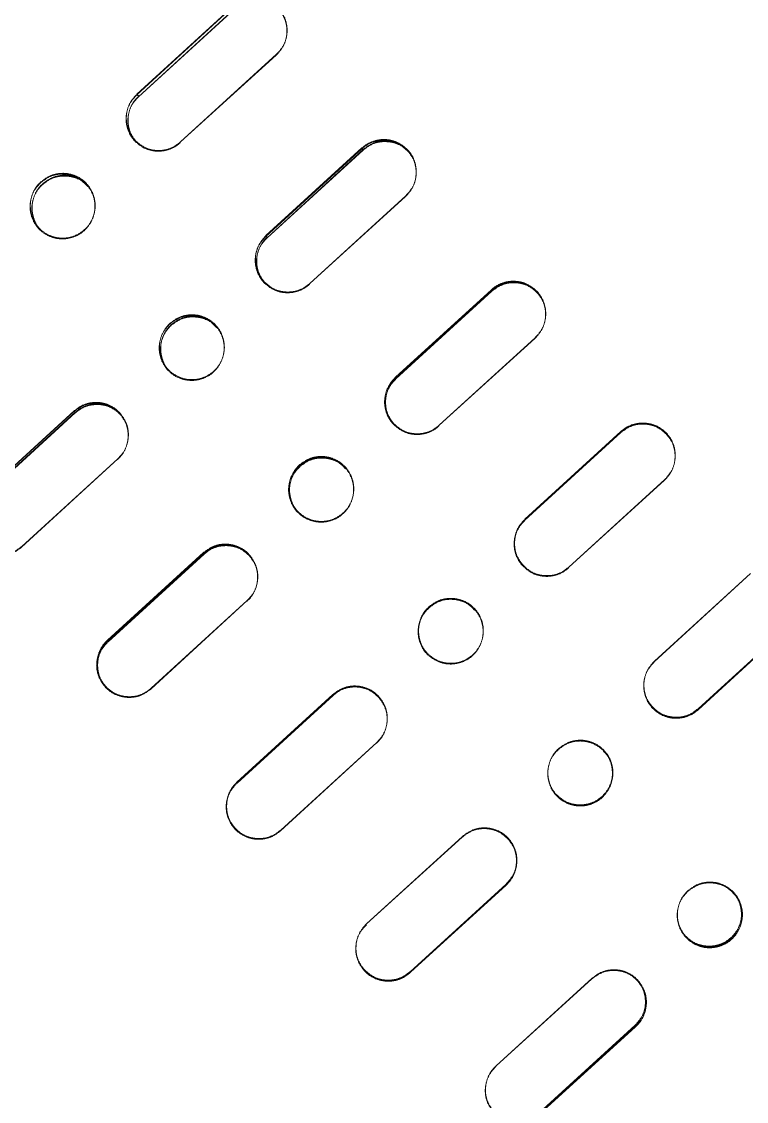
# Model space of a CAD drawing. Header units: millimetres. Extents: x -71377 to 516042, y -145869 to 441446.
# Drawn here: x 215537.1 to 215648.6, y 145660.7 to 145826.9 of the extents above; entities that cross this region are included whole.
import ezdxf

# ---------------------------------------------------------------- set-up
doc = ezdxf.new("R2010")
doc.units = ezdxf.units.MM
doc.header["$LTSCALE"] = 1000
doc.linetypes.add('IMPORT-DASHEDX2 _4_', pattern=[152.4, 101.6, -50.8])
for name, color, linetype, lineweight in [('05', 5, 'IMPORT-DASHEDX2 _4_', 5), ('06', 6, 'Continuous', 5), ('조경라인_dwg', 8, 'Continuous', 5)]:
    doc.layers.add(name, color=color, linetype=linetype, lineweight=lineweight)

# ---------------------------------------------------------------- blocks, each defined once
blk = doc.blocks.new('조경라인_dwg-6847807-지반층 배치도')
at = {"layer": '05'}
for p, q in [((215594.63, 145772.15), (215594.72, 145771.91)), ((215614.56, 145750.32), (215614.53, 145750.21)), ((215565.09, 145745.18), (215565.18, 145744.94))]:
    blk.add_line(p, q, dxfattribs=at)
at = {"layer": '05', "flags": 128}
for points in [[(215554.82, 145815.6), (215555.13, 145815.42), (215554.85, 145815.71), (215569.62, 145829.2), (215569.9, 145828.9), (215555.09, 145815.3), (215569.86, 145828.79), (215569.59, 145829.09)], [(215574.69, 145793.84), (215574.92, 145793.74), (215574.72, 145793.95), (215589.49, 145807.44), (215589.69, 145807.22), (215574.89, 145793.63), (215589.66, 145807.11), (215589.46, 145807.32)]]:
    blk.add_lwpolyline(points, close=True, dxfattribs=at)
for points in [[(215576.31, 145821.73), (215561.57, 145808.36), (215576.34, 145821.85)], [(215596.19, 145799.95), (215581.45, 145786.58), (215596.22, 145800.07)], [(215594.72, 145771.91), (215609.48, 145785.4), (215609.37, 145785.52), (215594.75, 145772.02), (215609.52, 145785.51), (215609.4, 145785.63), (215594.63, 145772.15)], [(215616.11, 145778.14), (215601.37, 145764.77), (215616.14, 145778.25)], [(215545.35, 145766.66), (215530.58, 145753.17), (215530.38, 145753.38), (215545.15, 145766.87), (215545.38, 145766.77), (215530.61, 145753.28), (215530.42, 145753.49), (215545.19, 145766.98), (215545.38, 145766.77)], [(215614.57, 145750.17), (215629.33, 145763.66), (215629.3, 145763.69), (215614.6, 145750.28), (215629.37, 145763.77), (215629.33, 145763.81), (215614.56, 145750.32)], [(215537.11, 145746.01), (215551.91, 145759.61), (215537.15, 145746.12)], [(215636.04, 145756.31), (215621.3, 145742.94), (215636.07, 145756.42)], [(215565.18, 145744.94), (215550.41, 145731.45), (215550.29, 145731.58), (215565.21, 145745.05), (215550.44, 145731.57), (215550.32, 145731.69), (215565.09, 145745.18)], [(215634.47, 145728.37), (215649.27, 145741.97), (215634.5, 145728.48)], [(215557.03, 145724.2), (215571.83, 145737.8), (215557.06, 145724.31)], [(215655.98, 145734.47), (215655.97, 145734.63), (215641.2, 145721.15), (215641.24, 145721.1), (215656.01, 145734.59)], [(215656.01, 145734.59), (215641.21, 145720.99), (215641.17, 145721.04), (215655.94, 145734.52)], [(215585.02, 145723.35), (215570.22, 145709.75), (215570.26, 145709.71), (215585.03, 145723.2)], [(215584.99, 145723.24), (215585.06, 145723.31), (215570.29, 145709.83), (215570.25, 145709.86), (215585.02, 145723.35)], [(215576.96, 145702.37), (215591.77, 145715.97), (215577, 145702.48)], [(215604.93, 145701.4), (215590.19, 145688.03), (215604.96, 145701.51)], [(215596.93, 145680.64), (215611.67, 145694.02), (215611.63, 145694.07), (215596.86, 145680.58)], [(215596.9, 145680.53), (215596.89, 145680.69), (215611.66, 145694.18), (215611.7, 145694.13), (215596.93, 145680.64)], [(215624.86, 145679.57), (215610.12, 145666.2), (215624.89, 145679.68)], [(215616.86, 145658.82), (215631.6, 145672.19), (215631.48, 145672.33), (215616.71, 145658.84)], [(215616.83, 145658.71), (215616.74, 145658.95), (215631.51, 145672.44), (215631.63, 145672.3), (215616.86, 145658.82)]]:
    blk.add_lwpolyline(points, dxfattribs=at)
at = {"layer": '05'}
for points, knots in [([(215576.31, 145821.73), (215576.68, 145822.15), (215577.44, 145822.99), (215577.97, 145824.64), (215577.95, 145826.33), (215577.45, 145827.77), (215576.87, 145828.5), (215576.64, 145828.78)], [0, 0, 0, 0, 0.214695, 0.429387, 0.64408, 0.858773, 1, 1, 1, 1]), ([(215576.34, 145821.85), (215576.72, 145822.27), (215577.47, 145823.1), (215578, 145824.75), (215577.98, 145826.45), (215577.48, 145827.88), (215576.9, 145828.61), (215576.67, 145828.9)], [0, 0, 0, 0, 0.214695, 0.429387, 0.64408, 0.858773, 1, 1, 1, 1]), ([(215554.82, 145815.6), (215554.44, 145815.18), (215553.69, 145814.34), (215553.16, 145812.7), (215553.18, 145811), (215553.68, 145809.57), (215554.26, 145808.84), (215554.49, 145808.55)], [0, 0, 0, 0, 0.214692, 0.429385, 0.644078, 0.858772, 1, 1, 1, 1]), ([(215554.85, 145815.71), (215554.47, 145815.3), (215553.72, 145814.46), (215553.19, 145812.81), (215553.21, 145811.12), (215553.71, 145809.68), (215554.29, 145808.95), (215554.52, 145808.67)], [0, 0, 0, 0, 0.214692, 0.429385, 0.644078, 0.858772, 1, 1, 1, 1]), ([(215554.76, 145808.26), (215554.42, 145808.71), (215553.75, 145809.61), (215553.38, 145811.29), (215553.56, 145812.98), (215554.19, 145814.37), (215554.84, 145815.04), (215555.09, 145815.3)], [0, 0, 0, 0, 0.214691, 0.429383, 0.644077, 0.858772, 1, 1, 1, 1]), ([(215554.79, 145808.37), (215554.45, 145808.82), (215553.78, 145809.72), (215553.41, 145811.4), (215553.59, 145813.09), (215554.22, 145814.48), (215554.87, 145815.15), (215555.13, 145815.42)], [0, 0, 0, 0, 0.214691, 0.429383, 0.644077, 0.858772, 1, 1, 1, 1]), ([(215554.49, 145808.55), (215554.9, 145808.18), (215555.74, 145807.43), (215557.38, 145806.91), (215559.08, 145806.93), (215560.52, 145807.44), (215561.25, 145808.02), (215561.54, 145808.25)], [0, 0, 0, 0, 0.214693, 0.429385, 0.644076, 0.858771, 1, 1, 1, 1]), ([(215554.52, 145808.67), (215554.94, 145808.29), (215555.77, 145807.54), (215557.42, 145807.02), (215559.11, 145807.04), (215560.55, 145807.55), (215561.28, 145808.13), (215561.57, 145808.36)], [0, 0, 0, 0, 0.214693, 0.429385, 0.644076, 0.858771, 1, 1, 1, 1]), ([(215596.52, 145807.01), (215596.1, 145807.39), (215595.26, 145808.14), (215593.62, 145808.67), (215591.92, 145808.64), (215590.48, 145808.14), (215589.75, 145807.56), (215589.46, 145807.32)], [0, 0, 0, 0, 0.214695, 0.429386, 0.644077, 0.858772, 1, 1, 1, 1]), ([(215596.55, 145807.12), (215596.13, 145807.5), (215595.29, 145808.25), (215593.65, 145808.78), (215591.95, 145808.75), (215590.51, 145808.25), (215589.78, 145807.67), (215589.49, 145807.44)], [0, 0, 0, 0, 0.214695, 0.429386, 0.644077, 0.858772, 1, 1, 1, 1]), ([(215589.66, 145807.11), (215590.11, 145807.45), (215591.01, 145808.13), (215592.7, 145808.5), (215594.39, 145808.33), (215595.78, 145807.7), (215596.45, 145807.05), (215596.71, 145806.8)], [0, 0, 0, 0, 0.214695, 0.429387, 0.644077, 0.858771, 1, 1, 1, 1]), ([(215589.69, 145807.22), (215590.14, 145807.56), (215591.04, 145808.24), (215592.73, 145808.61), (215594.42, 145808.44), (215595.81, 145807.81), (215596.48, 145807.17), (215596.74, 145806.91)], [0, 0, 0, 0, 0.214695, 0.429387, 0.644077, 0.858771, 1, 1, 1, 1]), ([(215596.19, 145799.95), (215596.57, 145800.37), (215597.33, 145801.21), (215597.85, 145802.86), (215597.83, 145804.56), (215597.33, 145806), (215596.75, 145806.72), (215596.52, 145807.01)], [0, 0, 0, 0, 0.214696, 0.429386, 0.644081, 0.858775, 1, 1, 1, 1]), ([(215596.22, 145800.07), (215596.6, 145800.49), (215597.36, 145801.33), (215597.88, 145802.97), (215597.86, 145804.67), (215597.36, 145806.11), (215596.78, 145806.84), (215596.55, 145807.12)], [0, 0, 0, 0, 0.214696, 0.429386, 0.644081, 0.858775, 1, 1, 1, 1]), ([(215540.05, 145802.12), (215540.5, 145802.46), (215541.41, 145803.13), (215543.09, 145803.51), (215544.78, 145803.34), (215546.33, 145802.62), (215547.54, 145801.42), (215548.29, 145799.89), (215548.49, 145798.19), (215548.11, 145796.53), (215547.42, 145795.41), (215546.9, 145794.88), (215546.77, 145794.76)], [0, 0, 0, 0, 0.0536883, 0.1073768, 0.1610653, 0.2147543, 0.2684431, 0.3221311, 0.3758199, 0.4295084, 0.4831969, 0.5, 0.5, 0.5, 0.5]), ([(215540.08, 145802.23), (215540.54, 145802.57), (215541.44, 145803.24), (215543.12, 145803.62), (215544.82, 145803.45), (215546.36, 145802.73), (215547.57, 145801.53), (215548.32, 145800), (215548.52, 145798.3), (215548.14, 145796.64), (215547.45, 145795.52), (215546.93, 145794.99), (215546.8, 145794.87)], [0, 0, 0, 0, 0.0536883, 0.1073768, 0.1610653, 0.2147543, 0.2684431, 0.3221311, 0.3758199, 0.4295084, 0.4831969, 0.5, 0.5, 0.5, 0.5]), ([(215540.32, 145801.82), (215540.78, 145802.16), (215541.68, 145802.83), (215543.37, 145803.21), (215545.05, 145803.03), (215546.46, 145802.43), (215547.08, 145801.74), (215547.33, 145801.47)], [0, 0, 0, 0, 0.214742, 0.429488, 0.644232, 0.858978, 1, 1, 1, 1]), ([(215540.36, 145801.93), (215540.81, 145802.27), (215541.71, 145802.95), (215543.4, 145803.32), (215545.08, 145803.15), (215546.49, 145802.54), (215547.11, 145801.85), (215547.36, 145801.58)], [0, 0, 0, 0, 0.214742, 0.429488, 0.644232, 0.858978, 1, 1, 1, 1]), ([(215546.77, 145794.76), (215546.48, 145794.5), (215545.71, 145793.94), (215544.26, 145793.43), (215542.55, 145793.42), (215540.94, 145793.98), (215539.61, 145795.05), (215538.7, 145796.49), (215538.33, 145798.15), (215538.53, 145799.85), (215539.17, 145801.21), (215539.81, 145801.86), (215540.05, 145802.12)], [0.5, 0.5, 0.5, 0.5, 0.5368857, 0.5905741, 0.6442619, 0.697951, 0.7516396, 0.8053281, 0.8590162, 0.9127045, 0.966394, 1, 1, 1, 1]), ([(215546.8, 145794.87), (215546.51, 145794.61), (215545.74, 145794.05), (215544.29, 145793.54), (215542.59, 145793.54), (215540.97, 145794.1), (215539.64, 145795.16), (215538.74, 145796.6), (215538.36, 145798.27), (215538.56, 145799.96), (215539.2, 145801.32), (215539.84, 145801.98), (215540.08, 145802.23)], [0.5, 0.5, 0.5, 0.5, 0.5368857, 0.5905741, 0.6442619, 0.697951, 0.7516396, 0.8053281, 0.8590162, 0.9127045, 0.966394, 1, 1, 1, 1]), ([(215539.99, 145794.78), (215539.98, 145794.79), (215539.53, 145795.14), (215539, 145796.22), (215538.59, 145797.85), (215538.81, 145799.55), (215539.45, 145800.91), (215540.08, 145801.57), (215540.32, 145801.82)], [0, 0, 0, 0, 0.006792, 0.221493, 0.436199, 0.650899, 0.865607, 1, 1, 1, 1]), ([(215540.03, 145794.89), (215540.01, 145794.9), (215539.56, 145795.26), (215539.04, 145796.33), (215538.63, 145797.96), (215538.84, 145799.66), (215539.48, 145801.02), (215540.11, 145801.68), (215540.36, 145801.93)], [0, 0, 0, 0, 0.006792, 0.221493, 0.436199, 0.650899, 0.865607, 1, 1, 1, 1]), ([(215574.69, 145793.84), (215574.32, 145793.42), (215573.56, 145792.58), (215573.03, 145790.93), (215573.05, 145789.24), (215573.55, 145787.8), (215574.13, 145787.07), (215574.36, 145786.78)], [0, 0, 0, 0, 0.214691, 0.429385, 0.644077, 0.858771, 1, 1, 1, 1]), ([(215574.72, 145793.95), (215574.35, 145793.53), (215573.59, 145792.69), (215573.06, 145791.05), (215573.08, 145789.35), (215573.59, 145787.91), (215574.17, 145787.18), (215574.4, 145786.9)], [0, 0, 0, 0, 0.214691, 0.429385, 0.644077, 0.858771, 1, 1, 1, 1]), ([(215574.56, 145786.57), (215574.22, 145787.02), (215573.55, 145787.93), (215573.17, 145789.61), (215573.35, 145791.3), (215573.99, 145792.69), (215574.63, 145793.36), (215574.89, 145793.63)], [0, 0, 0, 0, 0.214694, 0.429386, 0.644078, 0.858772, 1, 1, 1, 1]), ([(215574.59, 145786.68), (215574.25, 145787.13), (215573.58, 145788.04), (215573.21, 145789.72), (215573.38, 145791.41), (215574.02, 145792.8), (215574.66, 145793.47), (215574.92, 145793.74)], [0, 0, 0, 0, 0.214694, 0.429386, 0.644078, 0.858772, 1, 1, 1, 1]), ([(215574.36, 145786.78), (215574.78, 145786.41), (215575.62, 145785.65), (215577.27, 145785.13), (215578.96, 145785.15), (215580.41, 145785.66), (215581.13, 145786.24), (215581.42, 145786.47)], [0, 0, 0, 0, 0.214691, 0.429382, 0.644076, 0.858771, 1, 1, 1, 1]), ([(215574.4, 145786.9), (215574.82, 145786.52), (215575.65, 145785.76), (215577.3, 145785.24), (215579, 145785.26), (215580.44, 145785.77), (215581.17, 145786.35), (215581.45, 145786.58)], [0, 0, 0, 0, 0.214691, 0.429382, 0.644076, 0.858771, 1, 1, 1, 1]), ([(215616.43, 145785.2), (215616.01, 145785.58), (215615.17, 145786.34), (215613.53, 145786.86), (215611.83, 145786.84), (215610.39, 145786.33), (215609.66, 145785.75), (215609.37, 145785.52)], [0, 0, 0, 0, 0.214692, 0.429383, 0.644078, 0.858772, 1, 1, 1, 1]), ([(215616.46, 145785.32), (215616.04, 145785.69), (215615.2, 145786.45), (215613.56, 145786.97), (215611.86, 145786.95), (215610.42, 145786.45), (215609.69, 145785.86), (215609.4, 145785.63)], [0, 0, 0, 0, 0.214692, 0.429383, 0.644078, 0.858772, 1, 1, 1, 1]), ([(215609.48, 145785.4), (215609.94, 145785.73), (215610.84, 145786.41), (215612.53, 145786.79), (215614.22, 145786.61), (215615.61, 145785.98), (215616.28, 145785.33), (215616.55, 145785.08)], [0, 0, 0, 0, 0.214695, 0.429387, 0.644076, 0.858772, 1, 1, 1, 1]), ([(215609.52, 145785.51), (215609.97, 145785.85), (215610.87, 145786.52), (215612.56, 145786.9), (215614.25, 145786.72), (215615.64, 145786.09), (215616.31, 145785.45), (215616.58, 145785.19)], [0, 0, 0, 0, 0.214695, 0.429387, 0.644076, 0.858772, 1, 1, 1, 1]), ([(215616.11, 145778.14), (215616.49, 145778.56), (215617.24, 145779.4), (215617.77, 145781.05), (215617.75, 145782.75), (215617.24, 145784.19), (215616.66, 145784.92), (215616.43, 145785.2)], [0, 0, 0, 0, 0.214695, 0.429387, 0.644076, 0.858774, 1, 1, 1, 1]), ([(215616.14, 145778.25), (215616.52, 145778.67), (215617.27, 145779.51), (215617.8, 145781.16), (215617.78, 145782.86), (215617.27, 145784.3), (215616.69, 145785.03), (215616.46, 145785.32)], [0, 0, 0, 0, 0.214695, 0.429387, 0.644076, 0.858774, 1, 1, 1, 1]), ([(215559.92, 145780.35), (215560.38, 145780.69), (215561.28, 145781.37), (215562.97, 145781.74), (215564.66, 145781.57), (215566.21, 145780.85), (215567.42, 145779.65), (215568.17, 145778.11), (215568.37, 145776.42), (215568, 145774.75), (215567.3, 145773.63), (215566.78, 145773.1), (215566.65, 145772.98)], [0, 0, 0, 0, 0.0536882, 0.1073769, 0.1610655, 0.2147544, 0.2684436, 0.3221314, 0.3758194, 0.4295084, 0.4831969, 0.5, 0.5, 0.5, 0.5]), ([(215559.96, 145780.47), (215560.41, 145780.8), (215561.31, 145781.48), (215563, 145781.85), (215564.69, 145781.69), (215566.24, 145780.96), (215567.45, 145779.76), (215568.2, 145778.22), (215568.4, 145776.53), (215568.03, 145774.86), (215567.33, 145773.74), (215566.81, 145773.21), (215566.68, 145773.09)], [0, 0, 0, 0, 0.0536882, 0.1073769, 0.1610655, 0.2147544, 0.2684436, 0.3221314, 0.3758194, 0.4295084, 0.4831969, 0.5, 0.5, 0.5, 0.5]), ([(215560.12, 145780.14), (215560.57, 145780.48), (215561.47, 145781.16), (215563.16, 145781.53), (215564.84, 145781.35), (215566.26, 145780.75), (215566.88, 145780.06), (215567.13, 145779.78)], [0, 0, 0, 0, 0.214742, 0.429489, 0.644231, 0.858976, 1, 1, 1, 1]), ([(215560.15, 145780.25), (215560.6, 145780.59), (215561.51, 145781.27), (215563.19, 145781.64), (215564.87, 145781.46), (215566.29, 145780.86), (215566.91, 145780.17), (215567.16, 145779.89)], [0, 0, 0, 0, 0.214742, 0.429489, 0.644231, 0.858976, 1, 1, 1, 1]), ([(215566.65, 145772.98), (215566.37, 145772.72), (215565.59, 145772.16), (215564.15, 145771.65), (215562.44, 145771.65), (215560.82, 145772.21), (215559.49, 145773.27), (215558.58, 145774.72), (215558.2, 145776.39), (215558.4, 145778.08), (215559.04, 145779.44), (215559.68, 145780.1), (215559.92, 145780.35)], [0.5, 0.5, 0.5, 0.5, 0.5368857, 0.5905742, 0.6442619, 0.6979509, 0.7516395, 0.8053283, 0.8590161, 0.9127046, 0.966394, 1, 1, 1, 1]), ([(215566.68, 145773.09), (215566.4, 145772.83), (215565.62, 145772.28), (215564.18, 145771.77), (215562.47, 145771.76), (215560.86, 145772.32), (215559.52, 145773.39), (215558.61, 145774.83), (215558.23, 145776.5), (215558.44, 145778.19), (215559.08, 145779.56), (215559.71, 145780.21), (215559.96, 145780.47)], [0.5, 0.5, 0.5, 0.5, 0.5368857, 0.5905742, 0.6442619, 0.6979509, 0.7516395, 0.8053283, 0.8590161, 0.9127046, 0.966394, 1, 1, 1, 1]), ([(215559.79, 145773.09), (215559.78, 145773.1), (215559.33, 145773.46), (215558.8, 145774.54), (215558.39, 145776.17), (215558.6, 145777.87), (215559.24, 145779.23), (215559.87, 145779.89), (215560.12, 145780.14)], [0, 0, 0, 0, 0.00679, 0.221492, 0.436197, 0.650899, 0.865607, 1, 1, 1, 1]), ([(215559.83, 145773.2), (215559.81, 145773.22), (215559.36, 145773.57), (215558.83, 145774.65), (215558.42, 145776.28), (215558.63, 145777.98), (215559.27, 145779.34), (215559.9, 145780), (215560.15, 145780.25)], [0, 0, 0, 0, 0.00679, 0.221492, 0.436197, 0.650899, 0.865607, 1, 1, 1, 1]), ([(215594.6, 145772.04), (215594.22, 145771.62), (215593.47, 145770.78), (215592.94, 145769.13), (215592.96, 145767.43), (215593.47, 145765.99), (215594.05, 145765.26), (215594.28, 145764.98)], [0, 0, 0, 0, 0.214691, 0.429387, 0.64408, 0.858772, 1, 1, 1, 1]), ([(215594.63, 145772.15), (215594.25, 145771.73), (215593.5, 145770.89), (215592.97, 145769.24), (215592.99, 145767.54), (215593.5, 145766.1), (215594.08, 145765.38), (215594.31, 145765.09)], [0, 0, 0, 0, 0.214691, 0.429387, 0.64408, 0.858772, 1, 1, 1, 1]), ([(215594.39, 145764.85), (215594.05, 145765.3), (215593.38, 145766.21), (215593, 145767.89), (215593.18, 145769.58), (215593.81, 145770.97), (215594.46, 145771.64), (215594.72, 145771.91)], [0, 0, 0, 0, 0.214691, 0.429386, 0.644078, 0.858772, 1, 1, 1, 1]), ([(215594.42, 145764.96), (215594.09, 145765.41), (215593.41, 145766.32), (215593.04, 145768), (215593.21, 145769.69), (215593.85, 145771.08), (215594.49, 145771.76), (215594.75, 145772.02)], [0, 0, 0, 0, 0.214691, 0.429386, 0.644078, 0.858772, 1, 1, 1, 1]), ([(215545.15, 145766.87), (215545.61, 145767.21), (215546.51, 145767.88), (215548.2, 145768.26), (215549.89, 145768.09), (215551.27, 145767.45), (215551.94, 145766.81), (215552.21, 145766.55)], [0, 0, 0, 0, 0.214695, 0.429384, 0.644079, 0.858771, 1, 1, 1, 1]), ([(215545.19, 145766.98), (215545.64, 145767.32), (215546.54, 145767.99), (215548.23, 145768.37), (215549.92, 145768.2), (215551.31, 145767.57), (215551.98, 145766.92), (215552.24, 145766.67)], [0, 0, 0, 0, 0.214695, 0.429384, 0.644079, 0.858771, 1, 1, 1, 1]), ([(215552.4, 145766.34), (215551.99, 145766.72), (215551.15, 145767.47), (215549.5, 145768), (215547.8, 145767.97), (215546.36, 145767.47), (215545.64, 145766.89), (215545.35, 145766.66)], [0, 0, 0, 0, 0.214695, 0.429387, 0.644078, 0.858772, 1, 1, 1, 1]), ([(215552.44, 145766.45), (215552.02, 145766.83), (215551.18, 145767.59), (215549.53, 145768.11), (215547.84, 145768.09), (215546.39, 145767.58), (215545.67, 145767), (215545.38, 145766.77)], [0, 0, 0, 0, 0.214695, 0.429387, 0.644078, 0.858772, 1, 1, 1, 1]), ([(215552.21, 145766.55), (215552.55, 145766.1), (215553.22, 145765.2), (215553.59, 145763.51), (215553.42, 145761.83), (215552.78, 145760.44), (215552.14, 145759.76), (215551.88, 145759.5)], [0, 0, 0, 0, 0.214691, 0.429382, 0.644076, 0.858772, 1, 1, 1, 1]), ([(215552.24, 145766.67), (215552.58, 145766.22), (215553.25, 145765.31), (215553.63, 145763.63), (215553.45, 145761.94), (215552.82, 145760.55), (215552.17, 145759.88), (215551.91, 145759.61)], [0, 0, 0, 0, 0.214691, 0.429382, 0.644076, 0.858772, 1, 1, 1, 1]), ([(215594.28, 145764.98), (215594.7, 145764.6), (215595.54, 145763.84), (215597.18, 145763.32), (215598.88, 145763.34), (215600.32, 145763.84), (215601.05, 145764.43), (215601.34, 145764.66)], [0, 0, 0, 0, 0.214694, 0.429386, 0.644077, 0.858772, 1, 1, 1, 1]), ([(215594.31, 145765.09), (215594.73, 145764.71), (215595.57, 145763.95), (215597.21, 145763.43), (215598.91, 145763.45), (215600.35, 145763.96), (215601.08, 145764.54), (215601.37, 145764.77)], [0, 0, 0, 0, 0.214694, 0.429386, 0.644077, 0.858772, 1, 1, 1, 1]), ([(215636.36, 145763.37), (215635.94, 145763.75), (215635.1, 145764.51), (215633.46, 145765.03), (215631.76, 145765.01), (215630.32, 145764.51), (215629.59, 145763.93), (215629.3, 145763.69)], [0, 0, 0, 0, 0.214692, 0.429385, 0.644076, 0.858772, 1, 1, 1, 1]), ([(215636.39, 145763.49), (215635.98, 145763.86), (215635.14, 145764.62), (215633.49, 145765.14), (215631.79, 145765.12), (215630.35, 145764.62), (215629.62, 145764.04), (215629.33, 145763.81)], [0, 0, 0, 0, 0.214692, 0.429385, 0.644076, 0.858772, 1, 1, 1, 1]), ([(215629.33, 145763.66), (215629.79, 145763.99), (215630.69, 145764.67), (215632.38, 145765.04), (215634.07, 145764.87), (215635.46, 145764.24), (215636.13, 145763.59), (215636.4, 145763.34)], [0, 0, 0, 0, 0.214695, 0.429386, 0.644077, 0.858773, 1, 1, 1, 1]), ([(215629.37, 145763.77), (215629.82, 145764.11), (215630.72, 145764.78), (215632.41, 145765.16), (215634.1, 145764.98), (215635.49, 145764.35), (215636.16, 145763.7), (215636.43, 145763.45)], [0, 0, 0, 0, 0.214695, 0.429386, 0.644077, 0.858773, 1, 1, 1, 1]), ([(215636.04, 145756.31), (215636.42, 145756.73), (215637.18, 145757.57), (215637.7, 145759.22), (215637.68, 145760.92), (215637.18, 145762.36), (215636.59, 145763.09), (215636.36, 145763.37)], [0, 0, 0, 0, 0.214695, 0.429386, 0.644078, 0.858774, 1, 1, 1, 1]), ([(215636.07, 145756.42), (215636.45, 145756.84), (215637.21, 145757.68), (215637.73, 145759.33), (215637.71, 145761.03), (215637.21, 145762.47), (215636.63, 145763.2), (215636.39, 145763.49)], [0, 0, 0, 0, 0.214695, 0.429386, 0.644078, 0.858774, 1, 1, 1, 1]), ([(215579.83, 145758.55), (215580.28, 145758.89), (215581.19, 145759.57), (215582.87, 145759.94), (215584.57, 145759.77), (215586.12, 145759.04), (215587.34, 145757.84), (215588.09, 145756.3), (215588.29, 145754.6), (215587.91, 145752.93), (215587.22, 145751.81), (215586.7, 145751.29), (215586.57, 145751.17)], [0, 0, 0, 0, 0.0536881, 0.1073773, 0.1610658, 0.2147542, 0.2684432, 0.3221319, 0.37582, 0.4295085, 0.4831971, 0.5, 0.5, 0.5, 0.5]), ([(215579.86, 145758.66), (215580.32, 145759), (215581.22, 145759.68), (215582.91, 145760.05), (215584.6, 145759.88), (215586.15, 145759.15), (215587.37, 145757.95), (215588.12, 145756.41), (215588.32, 145754.72), (215587.95, 145753.05), (215587.25, 145751.93), (215586.73, 145751.4), (215586.6, 145751.28)], [0, 0, 0, 0, 0.0536881, 0.1073773, 0.1610658, 0.2147542, 0.2684432, 0.3221319, 0.37582, 0.4295085, 0.4831971, 0.5, 0.5, 0.5, 0.5]), ([(215579.95, 145758.43), (215580.4, 145758.76), (215581.3, 145759.44), (215582.99, 145759.82), (215584.67, 145759.63), (215586.09, 145759.03), (215586.71, 145758.34), (215586.96, 145758.06)], [0, 0, 0, 0, 0.214743, 0.429489, 0.64423, 0.858978, 1, 1, 1, 1]), ([(215579.98, 145758.54), (215580.43, 145758.88), (215581.33, 145759.55), (215583.02, 145759.93), (215584.71, 145759.75), (215586.12, 145759.14), (215586.75, 145758.45), (215586.99, 145758.17)], [0, 0, 0, 0, 0.214743, 0.429489, 0.64423, 0.858978, 1, 1, 1, 1]), ([(215586.57, 145751.17), (215586.28, 145750.91), (215585.51, 145750.35), (215584.06, 145749.84), (215582.35, 145749.84), (215580.74, 145750.4), (215579.4, 145751.47), (215578.49, 145752.91), (215578.11, 145754.58), (215578.31, 145756.28), (215578.95, 145757.64), (215579.59, 145758.3), (215579.83, 145758.55)], [0.5, 0.5, 0.5, 0.5, 0.5368859, 0.5905741, 0.6442623, 0.6979511, 0.7516398, 0.8053279, 0.8590166, 0.9127048, 0.9663939, 1, 1, 1, 1]), ([(215586.6, 145751.28), (215586.31, 145751.02), (215585.54, 145750.46), (215584.09, 145749.95), (215582.38, 145749.95), (215580.77, 145750.51), (215579.43, 145751.58), (215578.52, 145753.03), (215578.14, 145754.69), (215578.34, 145756.39), (215578.98, 145757.75), (215579.62, 145758.41), (215579.86, 145758.66)], [0.5, 0.5, 0.5, 0.5, 0.5368859, 0.5905741, 0.6442623, 0.6979511, 0.7516398, 0.8053279, 0.8590166, 0.9127048, 0.9663939, 1, 1, 1, 1]), ([(215579.63, 145751.37), (215579.61, 145751.38), (215579.16, 145751.74), (215578.63, 145752.82), (215578.22, 145754.45), (215578.43, 145756.15), (215579.07, 145757.52), (215579.7, 145758.17), (215579.95, 145758.43)], [0, 0, 0, 0, 0.006793, 0.221495, 0.436197, 0.6509, 0.865608, 1, 1, 1, 1]), ([(215579.66, 145751.48), (215579.65, 145751.49), (215579.19, 145751.85), (215578.66, 145752.93), (215578.25, 145754.56), (215578.46, 145756.27), (215579.1, 145757.63), (215579.73, 145758.28), (215579.98, 145758.54)], [0, 0, 0, 0, 0.006793, 0.221495, 0.436197, 0.6509, 0.865608, 1, 1, 1, 1]), ([(215614.53, 145750.21), (215614.15, 145749.79), (215613.4, 145748.95), (215612.87, 145747.3), (215612.89, 145745.6), (215613.4, 145744.16), (215613.98, 145743.43), (215614.21, 145743.15)], [0, 0, 0, 0, 0.214692, 0.429387, 0.64408, 0.858773, 1, 1, 1, 1]), ([(215614.56, 145750.32), (215614.18, 145749.9), (215613.43, 145749.06), (215612.9, 145747.41), (215612.92, 145745.72), (215613.43, 145744.27), (215614.01, 145743.55), (215614.24, 145743.26)], [0, 0, 0, 0, 0.214692, 0.429387, 0.64408, 0.858773, 1, 1, 1, 1]), ([(215614.24, 145743.11), (215613.91, 145743.56), (215613.23, 145744.46), (215612.86, 145746.15), (215613.03, 145747.84), (215613.66, 145749.23), (215614.31, 145749.9), (215614.57, 145750.17)], [0, 0, 0, 0, 0.214692, 0.429384, 0.644078, 0.858772, 1, 1, 1, 1]), ([(215614.28, 145743.22), (215613.94, 145743.67), (215613.26, 145744.58), (215612.89, 145746.26), (215613.06, 145747.95), (215613.7, 145749.34), (215614.34, 145750.02), (215614.6, 145750.28)], [0, 0, 0, 0, 0.214692, 0.429384, 0.644078, 0.858772, 1, 1, 1, 1]), ([(215537.11, 145746.01), (215536.66, 145745.67), (215535.76, 145745), (215534.07, 145744.62), (215532.38, 145744.8), (215530.99, 145745.43), (215530.32, 145746.07), (215530.06, 145746.33)], [0, 0, 0, 0, 0.214692, 0.429386, 0.644081, 0.858775, 1, 1, 1, 1]), ([(215537.15, 145746.12), (215536.69, 145745.79), (215535.79, 145745.11), (215534.1, 145744.73), (215532.41, 145744.91), (215531.02, 145745.54), (215530.35, 145746.18), (215530.09, 145746.44)], [0, 0, 0, 0, 0.214692, 0.429386, 0.644081, 0.858775, 1, 1, 1, 1]), ([(215565.06, 145745.06), (215565.51, 145745.4), (215566.42, 145746.08), (215568.11, 145746.45), (215569.8, 145746.28), (215571.19, 145745.65), (215571.86, 145745), (215572.12, 145744.75)], [0, 0, 0, 0, 0.214695, 0.429387, 0.644082, 0.858772, 1, 1, 1, 1]), ([(215565.09, 145745.18), (215565.55, 145745.51), (215566.45, 145746.19), (215568.14, 145746.57), (215569.83, 145746.39), (215571.22, 145745.76), (215571.89, 145745.11), (215572.15, 145744.86)], [0, 0, 0, 0, 0.214695, 0.429387, 0.644082, 0.858772, 1, 1, 1, 1]), ([(215572.24, 145744.62), (215571.82, 145745), (215570.98, 145745.75), (215569.33, 145746.28), (215567.63, 145746.26), (215566.19, 145745.75), (215565.46, 145745.17), (215565.18, 145744.94)], [0, 0, 0, 0, 0.214692, 0.429386, 0.644078, 0.858772, 1, 1, 1, 1]), ([(215572.27, 145744.73), (215571.85, 145745.11), (215571.01, 145745.87), (215569.36, 145746.39), (215567.67, 145746.37), (215566.22, 145745.86), (215565.5, 145745.28), (215565.21, 145745.05)], [0, 0, 0, 0, 0.214692, 0.429386, 0.644078, 0.858772, 1, 1, 1, 1]), ([(215572.12, 145744.75), (215572.46, 145744.29), (215573.14, 145743.39), (215573.51, 145741.7), (215573.33, 145740.01), (215572.7, 145738.62), (215572.06, 145737.95), (215571.8, 145737.69)], [0, 0, 0, 0, 0.214695, 0.429386, 0.644078, 0.858772, 1, 1, 1, 1]), ([(215572.15, 145744.86), (215572.49, 145744.41), (215573.17, 145743.5), (215573.54, 145741.82), (215573.37, 145740.13), (215572.73, 145738.74), (215572.09, 145738.06), (215571.83, 145737.8)], [0, 0, 0, 0, 0.214695, 0.429386, 0.644078, 0.858772, 1, 1, 1, 1]), ([(215614.21, 145743.15), (215614.63, 145742.77), (215615.47, 145742.01), (215617.12, 145741.49), (215618.81, 145741.51), (215620.26, 145742.01), (215620.98, 145742.59), (215621.27, 145742.82)], [0, 0, 0, 0, 0.214692, 0.429384, 0.644078, 0.858772, 1, 1, 1, 1]), ([(215614.24, 145743.26), (215614.66, 145742.88), (215615.5, 145742.12), (215617.15, 145741.6), (215618.85, 145741.62), (215620.29, 145742.12), (215621.02, 145742.71), (215621.3, 145742.94)], [0, 0, 0, 0, 0.214692, 0.429384, 0.644078, 0.858772, 1, 1, 1, 1]), ([(215599.76, 145736.72), (215600.21, 145737.06), (215601.12, 145737.74), (215602.8, 145738.11), (215604.5, 145737.94), (215606.05, 145737.21), (215607.27, 145736.01), (215608.02, 145734.47), (215608.22, 145732.77), (215607.85, 145731.1), (215607.15, 145729.98), (215606.63, 145729.46), (215606.5, 145729.34)], [0, 0, 0, 0, 0.0536883, 0.1073774, 0.1610657, 0.2147543, 0.2684428, 0.3221314, 0.3758193, 0.4295084, 0.4831968, 0.5, 0.5, 0.5, 0.5]), ([(215599.79, 145736.84), (215600.24, 145737.17), (215601.15, 145737.85), (215602.84, 145738.22), (215604.53, 145738.05), (215606.08, 145737.32), (215607.3, 145736.12), (215608.05, 145734.58), (215608.25, 145732.88), (215607.88, 145731.21), (215607.18, 145730.09), (215606.66, 145729.57), (215606.53, 145729.45)], [0, 0, 0, 0, 0.0536883, 0.1073774, 0.1610657, 0.2147543, 0.2684428, 0.3221314, 0.3758193, 0.4295084, 0.4831968, 0.5, 0.5, 0.5, 0.5]), ([(215599.8, 145736.69), (215600.25, 145737.02), (215601.15, 145737.7), (215602.84, 145738.08), (215604.53, 145737.89), (215605.94, 145737.29), (215606.57, 145736.59), (215606.81, 145736.32)], [0, 0, 0, 0, 0.214742, 0.429488, 0.644231, 0.858978, 1, 1, 1, 1]), ([(215599.83, 145736.8), (215600.28, 145737.13), (215601.18, 145737.81), (215602.87, 145738.19), (215604.56, 145738), (215605.97, 145737.4), (215606.6, 145736.7), (215606.85, 145736.43)], [0, 0, 0, 0, 0.214742, 0.429488, 0.644231, 0.858978, 1, 1, 1, 1]), ([(215606.5, 145729.34), (215606.22, 145729.08), (215605.44, 145728.52), (215604, 145728.01), (215602.29, 145728.01), (215600.67, 145728.57), (215599.33, 145729.64), (215598.42, 145731.08), (215598.04, 145732.75), (215598.24, 145734.45), (215598.88, 145735.81), (215599.52, 145736.47), (215599.76, 145736.72)], [0.5, 0.5, 0.5, 0.5, 0.5368855, 0.5905738, 0.644262, 0.6979515, 0.7516393, 0.8053276, 0.8590161, 0.9127044, 0.966394, 1, 1, 1, 1]), ([(215606.53, 145729.45), (215606.25, 145729.19), (215605.47, 145728.63), (215604.03, 145728.12), (215602.32, 145728.12), (215600.7, 145728.68), (215599.36, 145729.75), (215598.45, 145731.2), (215598.07, 145732.87), (215598.27, 145734.56), (215598.91, 145735.93), (215599.55, 145736.58), (215599.79, 145736.84)], [0.5, 0.5, 0.5, 0.5, 0.5368855, 0.5905738, 0.644262, 0.6979515, 0.7516393, 0.8053276, 0.8590161, 0.9127044, 0.966394, 1, 1, 1, 1]), ([(215599.48, 145729.63), (215599.47, 145729.64), (215599.01, 145730), (215598.49, 145731.08), (215598.07, 145732.71), (215598.28, 145734.41), (215598.92, 145735.78), (215599.55, 145736.43), (215599.8, 145736.69)], [0, 0, 0, 0, 0.006793, 0.221495, 0.436199, 0.650899, 0.865608, 1, 1, 1, 1]), ([(215599.51, 145729.74), (215599.5, 145729.75), (215599.04, 145730.11), (215598.52, 145731.19), (215598.1, 145732.82), (215598.31, 145734.52), (215598.95, 145735.89), (215599.58, 145736.54), (215599.83, 145736.8)], [0, 0, 0, 0, 0.006793, 0.221495, 0.436199, 0.650899, 0.865608, 1, 1, 1, 1]), ([(215549.97, 145724.52), (215549.63, 145724.97), (215548.95, 145725.87), (215548.58, 145727.56), (215548.76, 145729.25), (215549.39, 145730.64), (215550.04, 145731.31), (215550.29, 145731.58)], [0, 0, 0, 0, 0.214691, 0.429383, 0.644077, 0.858772, 1, 1, 1, 1]), ([(215550, 145724.63), (215549.66, 145725.08), (215548.99, 145725.99), (215548.61, 145727.67), (215548.79, 145729.36), (215549.42, 145730.75), (215550.07, 145731.42), (215550.32, 145731.69)], [0, 0, 0, 0, 0.214691, 0.429383, 0.644077, 0.858772, 1, 1, 1, 1]), ([(215550.41, 145731.45), (215550.03, 145731.03), (215549.27, 145730.19), (215548.75, 145728.55), (215548.77, 145726.85), (215549.27, 145725.41), (215549.85, 145724.68), (215550.08, 145724.39)], [0, 0, 0, 0, 0.214691, 0.429387, 0.644077, 0.858773, 1, 1, 1, 1]), ([(215550.44, 145731.57), (215550.06, 145731.15), (215549.3, 145730.31), (215548.78, 145728.66), (215548.8, 145726.96), (215549.3, 145725.52), (215549.88, 145724.79), (215550.11, 145724.5)], [0, 0, 0, 0, 0.214691, 0.429387, 0.644077, 0.858773, 1, 1, 1, 1]), ([(215634.47, 145728.37), (215634.09, 145727.95), (215633.33, 145727.11), (215632.81, 145725.47), (215632.83, 145723.77), (215633.34, 145722.32), (215633.92, 145721.6), (215634.15, 145721.31)], [0, 0, 0, 0, 0.214692, 0.429386, 0.64408, 0.858773, 1, 1, 1, 1]), ([(215634.5, 145728.48), (215634.12, 145728.06), (215633.37, 145727.22), (215632.84, 145725.58), (215632.86, 145723.88), (215633.37, 145722.44), (215633.95, 145721.71), (215634.18, 145721.42)], [0, 0, 0, 0, 0.214692, 0.429386, 0.64408, 0.858773, 1, 1, 1, 1]), ([(215585.02, 145723.35), (215585.48, 145723.69), (215586.38, 145724.36), (215588.07, 145724.74), (215589.76, 145724.56), (215591.15, 145723.93), (215591.82, 145723.28), (215592.09, 145723.03)], [0, 0, 0, 0, 0.214696, 0.429387, 0.644081, 0.858773, 1, 1, 1, 1]), ([(215557.03, 145724.2), (215556.58, 145723.86), (215555.67, 145723.19), (215553.99, 145722.81), (215552.3, 145722.98), (215550.91, 145723.62), (215550.23, 145724.26), (215549.97, 145724.52)], [0, 0, 0, 0, 0.214691, 0.429387, 0.644076, 0.858774, 1, 1, 1, 1]), ([(215557.06, 145724.31), (215556.61, 145723.97), (215555.7, 145723.3), (215554.02, 145722.92), (215552.33, 145723.1), (215550.94, 145723.73), (215550.27, 145724.37), (215550, 145724.63)], [0, 0, 0, 0, 0.214691, 0.429387, 0.644076, 0.858774, 1, 1, 1, 1]), ([(215584.99, 145723.24), (215585.44, 145723.58), (215586.35, 145724.25), (215588.04, 145724.63), (215589.73, 145724.45), (215591.12, 145723.82), (215591.79, 145723.17), (215592.05, 145722.92)], [0, 0, 0, 0, 0.214696, 0.429387, 0.644081, 0.858773, 1, 1, 1, 1]), ([(215592.09, 145722.88), (215591.67, 145723.26), (215590.83, 145724.01), (215589.18, 145724.54), (215587.48, 145724.52), (215586.04, 145724.01), (215585.31, 145723.43), (215585.03, 145723.2)], [0, 0, 0, 0, 0.214692, 0.429385, 0.644078, 0.858772, 1, 1, 1, 1]), ([(215592.12, 145722.99), (215591.7, 145723.37), (215590.86, 145724.12), (215589.22, 145724.65), (215587.52, 145724.63), (215586.07, 145724.12), (215585.35, 145723.54), (215585.06, 145723.31)], [0, 0, 0, 0, 0.214692, 0.429385, 0.644078, 0.858772, 1, 1, 1, 1]), ([(215592.09, 145723.03), (215592.42, 145722.58), (215593.1, 145721.67), (215593.47, 145719.98), (215593.3, 145718.29), (215592.67, 145716.9), (215592.02, 145716.23), (215591.77, 145715.97)], [0, 0, 0, 0, 0.214692, 0.429384, 0.644078, 0.858772, 1, 1, 1, 1]), ([(215592.05, 145722.92), (215592.39, 145722.46), (215593.07, 145721.56), (215593.44, 145719.87), (215593.27, 145718.18), (215592.63, 145716.79), (215591.99, 145716.12), (215591.73, 145715.85)], [0, 0, 0, 0, 0.214692, 0.429384, 0.644078, 0.858772, 1, 1, 1, 1]), ([(215641.17, 145721.04), (215640.71, 145720.7), (215639.81, 145720.02), (215638.12, 145719.65), (215636.43, 145719.82), (215635.04, 145720.46), (215634.37, 145721.1), (215634.1, 145721.36)], [0, 0, 0, 0, 0.214692, 0.429387, 0.64408, 0.858775, 1, 1, 1, 1]), ([(215641.2, 145721.15), (215640.75, 145720.81), (215639.84, 145720.13), (215638.15, 145719.76), (215636.46, 145719.94), (215635.07, 145720.57), (215634.4, 145721.21), (215634.13, 145721.47)], [0, 0, 0, 0, 0.214692, 0.429387, 0.64408, 0.858775, 1, 1, 1, 1]), ([(215634.18, 145721.42), (215634.6, 145721.04), (215635.44, 145720.29), (215637.08, 145719.76), (215638.78, 145719.78), (215640.23, 145720.29), (215640.95, 145720.87), (215641.24, 145721.1)], [0, 0, 0, 0, 0.214693, 0.429384, 0.644077, 0.858772, 1, 1, 1, 1]), ([(215634.15, 145721.31), (215634.57, 145720.93), (215635.41, 145720.18), (215637.05, 145719.65), (215638.75, 145719.67), (215640.19, 145720.18), (215640.92, 145720.76), (215641.21, 145720.99)], [0, 0, 0, 0, 0.214693, 0.429384, 0.644077, 0.858772, 1, 1, 1, 1]), ([(215626.44, 145707.5), (215626.15, 145707.24), (215625.38, 145706.68), (215623.93, 145706.17), (215622.22, 145706.17), (215620.61, 145706.73), (215619.27, 145707.8), (215618.36, 145709.25), (215617.98, 145710.92), (215618.18, 145712.61), (215618.82, 145713.98), (215619.45, 145714.63), (215619.7, 145714.89)], [0.5, 0.5, 0.5, 0.5, 0.5368856, 0.5905742, 0.6442622, 0.6979514, 0.7516396, 0.805328, 0.8590167, 0.9127045, 0.966394, 1, 1, 1, 1]), ([(215626.47, 145707.61), (215626.19, 145707.35), (215625.41, 145706.8), (215623.97, 145706.29), (215622.26, 145706.28), (215620.64, 145706.85), (215619.3, 145707.91), (215618.39, 145709.36), (215618.01, 145711.03), (215618.21, 145712.72), (215618.85, 145714.09), (215619.49, 145714.75), (215619.73, 145715)], [0.5, 0.5, 0.5, 0.5, 0.5368856, 0.5905742, 0.6442622, 0.6979514, 0.7516396, 0.805328, 0.8590167, 0.9127045, 0.966394, 1, 1, 1, 1]), ([(215619.7, 145714.89), (215620.15, 145715.23), (215621.06, 145715.9), (215622.74, 145716.27), (215624.44, 145716.1), (215625.99, 145715.37), (215627.21, 145714.17), (215627.96, 145712.64), (215628.16, 145710.94), (215627.79, 145709.27), (215627.09, 145708.15), (215626.57, 145707.62), (215626.44, 145707.5)], [0, 0, 0, 0, 0.0536882, 0.107377, 0.1610657, 0.2147541, 0.2684426, 0.3221312, 0.3758198, 0.4295083, 0.4831969, 0.5, 0.5, 0.5, 0.5]), ([(215619.73, 145715), (215620.18, 145715.34), (215621.09, 145716.01), (215622.77, 145716.39), (215624.47, 145716.22), (215626.02, 145715.48), (215627.24, 145714.28), (215627.99, 145712.75), (215628.19, 145711.05), (215627.82, 145709.38), (215627.12, 145708.26), (215626.6, 145707.73), (215626.47, 145707.61)], [0, 0, 0, 0, 0.0536882, 0.107377, 0.1610657, 0.2147541, 0.2684426, 0.3221312, 0.3758198, 0.4295083, 0.4831969, 0.5, 0.5, 0.5, 0.5]), ([(215626.67, 145714.57), (215626.82, 145714.44), (215627.37, 145713.93), (215627.9, 145712.67), (215628.12, 145710.99), (215627.74, 145709.31), (215626.84, 145707.86), (215625.5, 145706.79), (215623.89, 145706.22), (215622.18, 145706.22), (215620.56, 145706.76), (215619.74, 145707.51), (215619.34, 145707.88)], [0, 0, 0, 0, 0.036867, 0.144259, 0.251652, 0.359044, 0.466436, 0.573828, 0.68122, 0.788611, 0.896005, 1, 1, 1, 1]), ([(215626.7, 145714.68), (215626.85, 145714.55), (215627.4, 145714.04), (215627.93, 145712.78), (215628.15, 145711.1), (215627.77, 145709.43), (215626.87, 145707.98), (215625.54, 145706.9), (215623.92, 145706.33), (215622.22, 145706.34), (215620.59, 145706.87), (215619.77, 145707.62), (215619.37, 145707.99)], [0, 0, 0, 0, 0.036867, 0.144259, 0.251652, 0.359044, 0.466436, 0.573828, 0.68122, 0.788611, 0.896005, 1, 1, 1, 1]), ([(215569.9, 145702.69), (215569.56, 145703.14), (215568.89, 145704.05), (215568.51, 145705.73), (215568.69, 145707.42), (215569.32, 145708.81), (215569.97, 145709.49), (215570.22, 145709.75)], [0, 0, 0, 0, 0.214692, 0.429385, 0.644076, 0.858772, 1, 1, 1, 1]), ([(215569.93, 145702.8), (215569.59, 145703.25), (215568.92, 145704.16), (215568.54, 145705.85), (215568.72, 145707.54), (215569.35, 145708.93), (215570, 145709.6), (215570.25, 145709.86)], [0, 0, 0, 0, 0.214692, 0.429385, 0.644076, 0.858772, 1, 1, 1, 1]), ([(215570.26, 145709.71), (215569.88, 145709.29), (215569.12, 145708.45), (215568.6, 145706.81), (215568.62, 145705.11), (215569.12, 145703.67), (215569.7, 145702.94), (215569.94, 145702.65)], [0, 0, 0, 0, 0.214691, 0.429386, 0.644077, 0.858773, 1, 1, 1, 1]), ([(215570.29, 145709.83), (215569.91, 145709.41), (215569.15, 145708.57), (215568.63, 145706.92), (215568.65, 145705.22), (215569.16, 145703.78), (215569.74, 145703.05), (215569.97, 145702.76)], [0, 0, 0, 0, 0.214691, 0.429386, 0.644077, 0.858773, 1, 1, 1, 1]), ([(215576.96, 145702.37), (215576.51, 145702.03), (215575.61, 145701.35), (215573.92, 145700.98), (215572.23, 145701.15), (215570.84, 145701.79), (215570.17, 145702.43), (215569.9, 145702.69)], [0, 0, 0, 0, 0.214691, 0.429386, 0.644078, 0.858775, 1, 1, 1, 1]), ([(215577, 145702.48), (215576.54, 145702.14), (215575.64, 145701.47), (215573.95, 145701.09), (215572.26, 145701.27), (215570.87, 145701.9), (215570.2, 145702.54), (215569.93, 145702.8)], [0, 0, 0, 0, 0.214691, 0.429386, 0.644078, 0.858775, 1, 1, 1, 1]), ([(215604.93, 145701.4), (215605.38, 145701.74), (215606.29, 145702.42), (215607.97, 145702.79), (215609.66, 145702.62), (215611.05, 145701.98), (215611.73, 145701.34), (215611.99, 145701.08)], [0, 0, 0, 0, 0.214695, 0.429386, 0.644082, 0.858773, 1, 1, 1, 1]), ([(215604.96, 145701.51), (215605.41, 145701.85), (215606.32, 145702.53), (215608.01, 145702.9), (215609.7, 145702.73), (215611.09, 145702.09), (215611.76, 145701.45), (215612.02, 145701.19)], [0, 0, 0, 0, 0.214695, 0.429386, 0.644082, 0.858773, 1, 1, 1, 1]), ([(215611.63, 145694.07), (215612, 145694.49), (215612.76, 145695.33), (215613.29, 145696.97), (215613.27, 145698.67), (215612.76, 145700.11), (215612.18, 145700.84), (215611.95, 145701.13)], [0, 0, 0, 0, 0.214695, 0.429387, 0.644082, 0.858775, 1, 1, 1, 1]), ([(215611.66, 145694.18), (215612.04, 145694.6), (215612.79, 145695.44), (215613.32, 145697.08), (215613.3, 145698.78), (215612.79, 145700.23), (215612.21, 145700.95), (215611.98, 145701.24)], [0, 0, 0, 0, 0.214695, 0.429387, 0.644082, 0.858775, 1, 1, 1, 1]), ([(215611.99, 145701.08), (215612.33, 145700.63), (215613.01, 145699.72), (215613.38, 145698.04), (215613.21, 145696.35), (215612.57, 145694.96), (215611.93, 145694.28), (215611.67, 145694.02)], [0, 0, 0, 0, 0.214694, 0.429384, 0.644078, 0.858772, 1, 1, 1, 1]), ([(215612.02, 145701.19), (215612.36, 145700.74), (215613.04, 145699.84), (215613.41, 145698.15), (215613.24, 145696.46), (215612.6, 145695.07), (215611.96, 145694.4), (215611.7, 145694.13)], [0, 0, 0, 0, 0.214694, 0.429384, 0.644078, 0.858772, 1, 1, 1, 1]), ([(215646.4, 145685.79), (215646.11, 145685.53), (215645.34, 145684.97), (215643.89, 145684.46), (215642.18, 145684.46), (215640.57, 145685.02), (215639.23, 145686.08), (215638.32, 145687.53), (215637.94, 145689.2), (215638.14, 145690.89), (215638.78, 145692.26), (215639.42, 145692.92), (215639.66, 145693.17)], [0.5, 0.5, 0.5, 0.5, 0.5368857, 0.5905741, 0.6442619, 0.6979513, 0.7516398, 0.8053278, 0.8590163, 0.9127046, 0.966394, 1, 1, 1, 1]), ([(215639.63, 145693.06), (215640.08, 145693.4), (215640.99, 145694.07), (215642.67, 145694.44), (215644.37, 145694.28), (215645.92, 145693.54), (215647.14, 145692.34), (215647.89, 145690.81), (215648.09, 145689.11), (215647.71, 145687.44), (215647.02, 145686.32), (215646.5, 145685.8), (215646.37, 145685.68)], [0, 0, 0, 0, 0.0536881, 0.1073772, 0.1610657, 0.2147547, 0.2684432, 0.3221313, 0.3758197, 0.4295084, 0.4831969, 0.5, 0.5, 0.5, 0.5]), ([(215639.66, 145693.17), (215640.12, 145693.51), (215641.02, 145694.18), (215642.71, 145694.56), (215644.4, 145694.39), (215645.95, 145693.66), (215647.17, 145692.46), (215647.92, 145690.92), (215648.12, 145689.22), (215647.75, 145687.55), (215647.05, 145686.43), (215646.53, 145685.91), (215646.4, 145685.79)], [0, 0, 0, 0, 0.0536881, 0.1073772, 0.1610657, 0.2147547, 0.2684432, 0.3221313, 0.3758197, 0.4295084, 0.4831969, 0.5, 0.5, 0.5, 0.5]), ([(215646.37, 145685.68), (215646.08, 145685.42), (215645.31, 145684.86), (215643.86, 145684.35), (215642.15, 145684.34), (215640.54, 145684.91), (215639.2, 145685.97), (215638.29, 145687.42), (215637.91, 145689.09), (215638.11, 145690.78), (215638.75, 145692.15), (215639.39, 145692.8), (215639.63, 145693.06)], [0.5, 0.5, 0.5, 0.5, 0.5368857, 0.5905741, 0.6442619, 0.6979513, 0.7516398, 0.8053278, 0.8590163, 0.9127046, 0.966394, 1, 1, 1, 1]), ([(215646.52, 145692.83), (215646.67, 145692.7), (215647.22, 145692.19), (215647.75, 145690.93), (215647.97, 145689.25), (215647.59, 145687.58), (215646.69, 145686.13), (215645.35, 145685.05), (215643.74, 145684.48), (215642.03, 145684.48), (215640.41, 145685.02), (215639.59, 145685.77), (215639.19, 145686.14)], [0, 0, 0, 0, 0.036868, 0.144259, 0.251651, 0.359044, 0.466436, 0.573828, 0.68122, 0.788611, 0.896004, 1, 1, 1, 1]), ([(215646.56, 145692.94), (215646.7, 145692.81), (215647.25, 145692.3), (215647.78, 145691.04), (215648, 145689.36), (215647.62, 145687.69), (215646.72, 145686.24), (215645.38, 145685.17), (215643.77, 145684.59), (215642.07, 145684.6), (215640.44, 145685.13), (215639.62, 145685.88), (215639.22, 145686.25)], [0, 0, 0, 0, 0.036868, 0.144259, 0.251651, 0.359044, 0.466436, 0.573828, 0.68122, 0.788611, 0.896004, 1, 1, 1, 1]), ([(215589.84, 145680.85), (215589.5, 145681.3), (215588.82, 145682.21), (215588.45, 145683.9), (215588.62, 145685.59), (215589.26, 145686.98), (215589.9, 145687.65), (215590.16, 145687.92)], [0, 0, 0, 0, 0.214693, 0.429383, 0.644078, 0.858772, 1, 1, 1, 1]), ([(215589.87, 145680.96), (215589.53, 145681.42), (215588.86, 145682.32), (215588.48, 145684.01), (215588.66, 145685.7), (215589.29, 145687.09), (215589.94, 145687.76), (215590.19, 145688.03)], [0, 0, 0, 0, 0.214693, 0.429383, 0.644078, 0.858772, 1, 1, 1, 1]), ([(215589.79, 145680.9), (215590.21, 145680.52), (215591.05, 145679.77), (215592.7, 145679.24), (215594.4, 145679.26), (215595.84, 145679.77), (215596.57, 145680.35), (215596.86, 145680.58)], [0, 0, 0, 0, 0.214693, 0.429384, 0.644078, 0.858772, 1, 1, 1, 1]), ([(215589.83, 145681.01), (215590.25, 145680.64), (215591.08, 145679.88), (215592.73, 145679.35), (215594.43, 145679.38), (215595.87, 145679.88), (215596.6, 145680.46), (215596.89, 145680.69)], [0, 0, 0, 0, 0.214693, 0.429384, 0.644078, 0.858772, 1, 1, 1, 1]), ([(215596.9, 145680.53), (215596.45, 145680.19), (215595.54, 145679.52), (215593.86, 145679.14), (215592.17, 145679.32), (215590.78, 145679.95), (215590.1, 145680.6), (215589.84, 145680.85)], [0, 0, 0, 0, 0.214691, 0.429386, 0.644077, 0.858771, 1, 1, 1, 1]), ([(215596.93, 145680.64), (215596.48, 145680.31), (215595.58, 145679.63), (215593.89, 145679.26), (215592.2, 145679.43), (215590.81, 145680.06), (215590.14, 145680.71), (215589.87, 145680.96)], [0, 0, 0, 0, 0.214691, 0.429386, 0.644077, 0.858771, 1, 1, 1, 1]), ([(215624.86, 145679.57), (215625.31, 145679.91), (215626.22, 145680.59), (215627.91, 145680.96), (215629.6, 145680.79), (215630.99, 145680.15), (215631.66, 145679.51), (215631.92, 145679.25)], [0, 0, 0, 0, 0.214695, 0.429386, 0.644081, 0.858774, 1, 1, 1, 1]), ([(215624.89, 145679.68), (215625.35, 145680.02), (215626.25, 145680.7), (215627.94, 145681.07), (215629.63, 145680.9), (215631.02, 145680.26), (215631.69, 145679.62), (215631.95, 145679.36)], [0, 0, 0, 0, 0.214695, 0.429386, 0.644081, 0.858774, 1, 1, 1, 1]), ([(215631.48, 145672.33), (215631.85, 145672.75), (215632.61, 145673.59), (215633.13, 145675.23), (215633.12, 145676.93), (215632.61, 145678.37), (215632.03, 145679.1), (215631.8, 145679.39)], [0, 0, 0, 0, 0.214695, 0.429387, 0.64408, 0.858774, 1, 1, 1, 1]), ([(215631.51, 145672.44), (215631.88, 145672.86), (215632.64, 145673.7), (215633.17, 145675.35), (215633.15, 145677.04), (215632.64, 145678.49), (215632.06, 145679.21), (215631.83, 145679.5)], [0, 0, 0, 0, 0.214695, 0.429387, 0.64408, 0.858774, 1, 1, 1, 1]), ([(215631.92, 145679.25), (215632.26, 145678.8), (215632.94, 145677.9), (215633.31, 145676.21), (215633.13, 145674.52), (215632.5, 145673.13), (215631.85, 145672.46), (215631.6, 145672.19)], [0, 0, 0, 0, 0.214692, 0.429384, 0.644077, 0.858772, 1, 1, 1, 1]), ([(215631.95, 145679.36), (215632.29, 145678.91), (215632.97, 145678.01), (215633.34, 145676.32), (215633.17, 145674.63), (215632.53, 145673.24), (215631.89, 145672.57), (215631.63, 145672.3)], [0, 0, 0, 0, 0.214692, 0.429384, 0.644077, 0.858772, 1, 1, 1, 1]), ([(215609.77, 145659.02), (215609.43, 145659.48), (215608.76, 145660.38), (215608.38, 145662.07), (215608.56, 145663.76), (215609.19, 145665.15), (215609.84, 145665.82), (215610.09, 145666.09)], [0, 0, 0, 0, 0.214692, 0.429384, 0.644077, 0.858772, 1, 1, 1, 1]), ([(215609.8, 145659.14), (215609.46, 145659.59), (215608.79, 145660.49), (215608.41, 145662.18), (215608.59, 145663.87), (215609.22, 145665.26), (215609.87, 145665.93), (215610.12, 145666.2)], [0, 0, 0, 0, 0.214692, 0.429384, 0.644077, 0.858772, 1, 1, 1, 1])]:
    blk.add_open_spline(points, degree=3, knots=knots, dxfattribs=at)
at = {"layer": '06'}
blk.add_arc((218452.96, 158869.53), 14800, 242.459078, 274.352965, dxfattribs=at)

msp = doc.modelspace()

# ---------------------------------------------------------------- block references
at = {"layer": '조경라인_dwg', "rotation": 8.537736462515947e-07}
msp.add_blockref('조경라인_dwg-6847807-지반층 배치도', (0, 0), dxfattribs=at)

doc.saveas('drawing.dxf')
